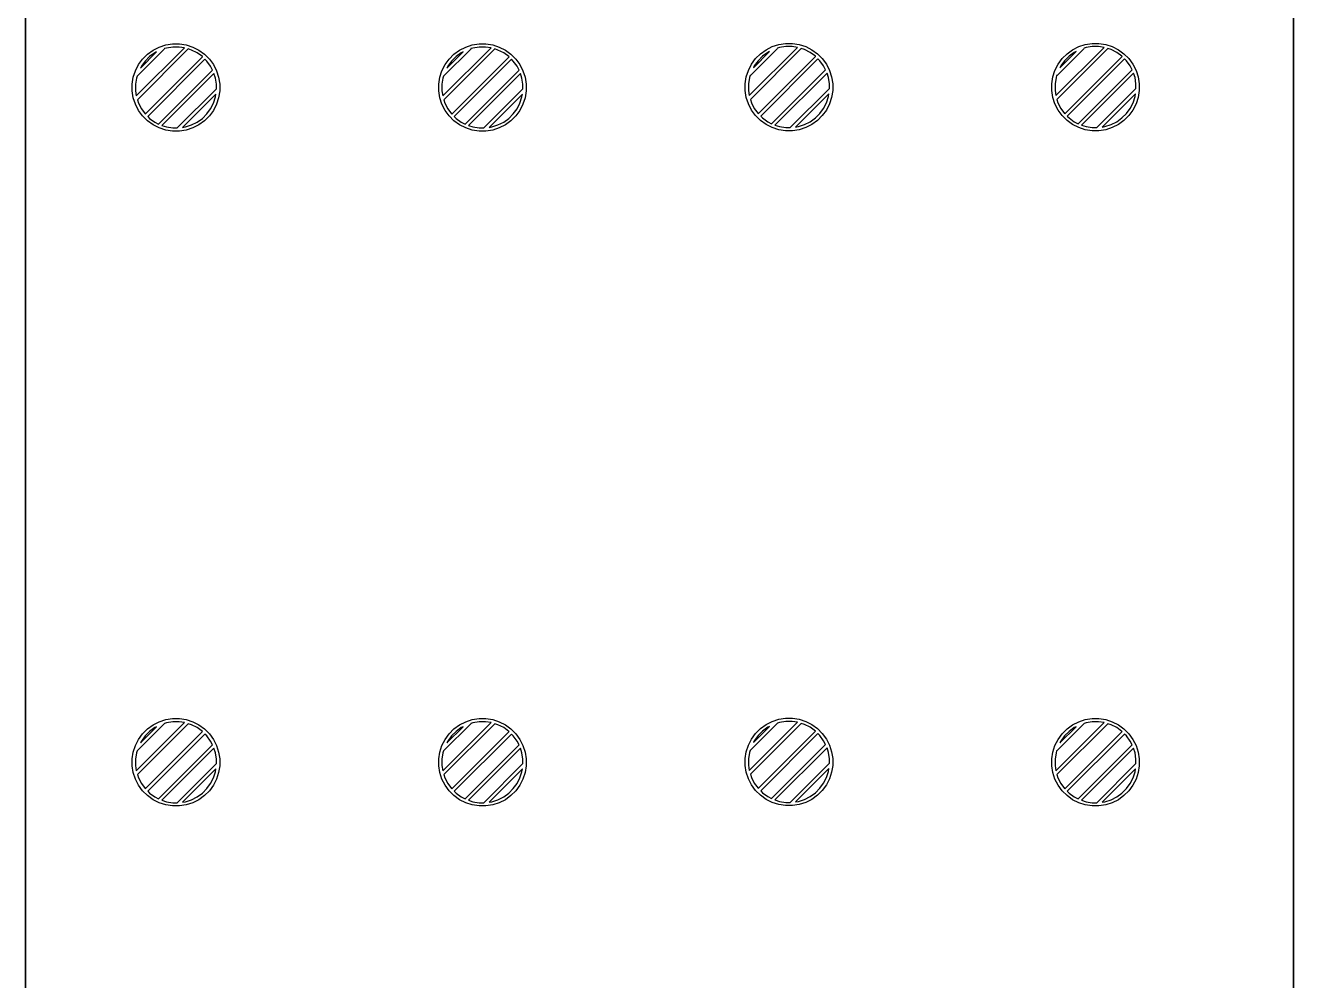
# Model space of a CAD drawing. Header units: inches. Extents: x 0 to 1.78, y -5.06 to 0.
# Drawn here: x 0.001 to 1.776, y -2.529 to -1.192 of the extents above; entities that cross this region are included whole.
import ezdxf

# ---------------------------------------------------------------- set-up
doc = ezdxf.new("R2010")
doc.units = ezdxf.units.IN
doc.header["$MEASUREMENT"] = 0
doc.layers.add('User.Drawings', color=9, linetype='CONTINUOUS', true_color=0xc2c2c2)

msp = doc.modelspace()

# ---------------------------------------------------------------- linework, layer by layer
at = {"layer": 'User.Drawings', "linetype": 'CONTINUOUS'}
for p, q in [((0.0008, -5.059), (0.0008, 0)), ((1.7765, 0), (1.7765, -5.059)), ((0.0012, -0.2366), (0.0012, -4.8224)), ((1.7761, -4.8224), (1.7761, -0.2366)), ((0.1561, -1.2905), (0.2236, -1.2232)), ((0.2289, -1.2247), (0.1576, -1.2958)), ((0.1952, -1.2249), (0.1578, -1.2623)), ((0.1796, -1.2263), (0.1882, -1.222)), ((0.1882, -1.222), (0.1973, -1.219)), ((0.1956, -1.2243), (0.1952, -1.2249)), ((0.1984, -1.2234), (0.1956, -1.2243)), ((0.1973, -1.219), (0.2068, -1.2175)), ((0.2072, -1.222), (0.1984, -1.2234)), ((0.2068, -1.2175), (0.2165, -1.2175)), ((0.2161, -1.222), (0.2072, -1.222)), ((0.2236, -1.2232), (0.2161, -1.222)), ((0.2165, -1.2175), (0.226, -1.219)), ((0.226, -1.219), (0.2352, -1.222)), ((0.2334, -1.2262), (0.2289, -1.2247)), ((0.2352, -1.222), (0.2437, -1.2263)), ((0.5853, -1.2905), (0.6528, -1.2232)), ((0.658, -1.2247), (0.5867, -1.2958)), ((0.6243, -1.2249), (0.5869, -1.2623)), ((0.6087, -1.2263), (0.6173, -1.222)), ((0.6173, -1.222), (0.6264, -1.219)), ((0.6247, -1.2243), (0.6243, -1.2249)), ((0.6275, -1.2234), (0.6247, -1.2243)), ((0.6264, -1.219), (0.636, -1.2175)), ((0.6363, -1.222), (0.6275, -1.2234)), ((0.636, -1.2175), (0.6456, -1.2175)), ((0.6452, -1.222), (0.6363, -1.222)), ((0.6528, -1.2232), (0.6452, -1.222)), ((0.6456, -1.2175), (0.6551, -1.219)), ((0.6551, -1.219), (0.6643, -1.222)), ((0.6625, -1.2262), (0.658, -1.2247)), ((0.6643, -1.222), (0.6729, -1.2263)), ((1.0144, -1.29), (1.0819, -1.2227)), ((1.0871, -1.2242), (1.0159, -1.2953)), ((1.0535, -1.2244), (1.0161, -1.2618)), ((1.0378, -1.2258), (1.0464, -1.2215)), ((1.0464, -1.2215), (1.0556, -1.2185)), ((1.0538, -1.2238), (1.0535, -1.2244)), ((1.0566, -1.2229), (1.0538, -1.2238)), ((1.0556, -1.2185), (1.0651, -1.217)), ((1.0655, -1.2215), (1.0566, -1.2229)), ((1.0651, -1.217), (1.0747, -1.217)), ((1.0744, -1.2215), (1.0655, -1.2215)), ((1.0819, -1.2227), (1.0744, -1.2215)), ((1.0747, -1.217), (1.0843, -1.2185)), ((1.0843, -1.2185), (1.0934, -1.2215)), ((1.0917, -1.2257), (1.0871, -1.2242)), ((1.0934, -1.2215), (1.102, -1.2258)), ((1.4435, -1.29), (1.5111, -1.2227)), ((1.5163, -1.2242), (1.445, -1.2953)), ((1.4826, -1.2244), (1.4452, -1.2618)), ((1.467, -1.2258), (1.4756, -1.2215)), ((1.4756, -1.2215), (1.4847, -1.2185)), ((1.483, -1.2238), (1.4826, -1.2244)), ((1.4858, -1.2229), (1.483, -1.2238)), ((1.4847, -1.2185), (1.4942, -1.217)), ((1.4946, -1.2215), (1.4858, -1.2229)), ((1.4942, -1.217), (1.5039, -1.217)), ((1.5035, -1.2215), (1.4946, -1.2215)), ((1.5111, -1.2227), (1.5035, -1.2215)), ((1.5039, -1.217), (1.5134, -1.2185)), ((1.5134, -1.2185), (1.5226, -1.2215)), ((1.5208, -1.2257), (1.5163, -1.2242)), ((1.5226, -1.2215), (1.5311, -1.2258)), ((0.1593, -1.2466), (0.165, -1.2388)), ((0.1619, -1.2515), (0.1845, -1.2289)), ((0.1684, -1.2418), (0.1632, -1.249)), ((0.165, -1.2388), (0.1718, -1.232)), ((0.1747, -1.2355), (0.1684, -1.2418)), ((0.1687, -1.3159), (0.2489, -1.2358)), ((0.1718, -1.232), (0.1796, -1.2263)), ((0.2522, -1.2391), (0.1721, -1.3193)), ((0.1819, -1.2302), (0.1747, -1.2355)), ((0.1845, -1.2289), (0.1819, -1.2302)), ((0.2414, -1.2302), (0.2334, -1.2262)), ((0.2486, -1.2355), (0.2414, -1.2302)), ((0.2437, -1.2263), (0.2515, -1.232)), ((0.2489, -1.2358), (0.2486, -1.2355)), ((0.2515, -1.232), (0.2584, -1.2388)), ((0.2549, -1.2418), (0.2522, -1.2391)), ((0.2601, -1.249), (0.2549, -1.2418)), ((0.2584, -1.2388), (0.264, -1.2466)), ((0.5884, -1.2466), (0.5941, -1.2388)), ((0.591, -1.2515), (0.6136, -1.2289)), ((0.5975, -1.2418), (0.5923, -1.249)), ((0.5941, -1.2388), (0.6009, -1.232)), ((0.6039, -1.2355), (0.5975, -1.2418)), ((0.5978, -1.3159), (0.678, -1.2358)), ((0.6009, -1.232), (0.6087, -1.2263)), ((0.6814, -1.2391), (0.6012, -1.3193)), ((0.6111, -1.2302), (0.6039, -1.2355)), ((0.6136, -1.2289), (0.6111, -1.2302)), ((0.6705, -1.2302), (0.6625, -1.2262)), ((0.6777, -1.2355), (0.6705, -1.2302)), ((0.6729, -1.2263), (0.6807, -1.232)), ((0.678, -1.2358), (0.6777, -1.2355)), ((0.6807, -1.232), (0.6875, -1.2388)), ((0.684, -1.2418), (0.6814, -1.2391)), ((0.6893, -1.249), (0.684, -1.2418)), ((0.6875, -1.2388), (0.6932, -1.2466)), ((1.0176, -1.2461), (1.0232, -1.2383)), ((1.0201, -1.251), (1.0427, -1.2284)), ((1.0267, -1.2413), (1.0214, -1.2485)), ((1.0232, -1.2383), (1.03, -1.2315)), ((1.033, -1.235), (1.0267, -1.2413)), ((1.027, -1.3154), (1.1072, -1.2353)), ((1.03, -1.2315), (1.0378, -1.2258)), ((1.1105, -1.2386), (1.0303, -1.3188)), ((1.0402, -1.2297), (1.033, -1.235)), ((1.0427, -1.2284), (1.0402, -1.2297)), ((1.0996, -1.2297), (1.0917, -1.2257)), ((1.1069, -1.235), (1.0996, -1.2297)), ((1.102, -1.2258), (1.1098, -1.2315)), ((1.1072, -1.2353), (1.1069, -1.235)), ((1.1098, -1.2315), (1.1166, -1.2383)), ((1.1132, -1.2413), (1.1105, -1.2386)), ((1.1184, -1.2485), (1.1132, -1.2413)), ((1.1166, -1.2383), (1.1223, -1.2461)), ((1.4467, -1.2461), (1.4524, -1.2383)), ((1.4493, -1.251), (1.4719, -1.2284)), ((1.4558, -1.2413), (1.4506, -1.2485)), ((1.4524, -1.2383), (1.4592, -1.2315)), ((1.4621, -1.235), (1.4558, -1.2413)), ((1.4561, -1.3154), (1.5363, -1.2353)), ((1.4592, -1.2315), (1.467, -1.2258)), ((1.5396, -1.2386), (1.4595, -1.3188)), ((1.4693, -1.2297), (1.4621, -1.235)), ((1.4719, -1.2284), (1.4693, -1.2297)), ((1.5288, -1.2297), (1.5208, -1.2257)), ((1.536, -1.235), (1.5288, -1.2297)), ((1.5311, -1.2258), (1.5389, -1.2315)), ((1.5363, -1.2353), (1.536, -1.235)), ((1.5389, -1.2315), (1.5458, -1.2383)), ((1.5423, -1.2413), (1.5396, -1.2386)), ((1.5475, -1.2485), (1.5423, -1.2413)), ((1.5458, -1.2383), (1.5514, -1.2461)), ((0.1519, -1.2644), (0.1549, -1.2552)), ((0.1549, -1.2552), (0.1593, -1.2466)), ((0.1632, -1.249), (0.1619, -1.2515)), ((0.1874, -1.33), (0.2629, -1.2544)), ((0.2649, -1.2591), (0.1921, -1.3319)), ((0.2629, -1.2544), (0.2601, -1.249)), ((0.264, -1.2466), (0.2684, -1.2552)), ((0.267, -1.2654), (0.2649, -1.2591)), ((0.2684, -1.2552), (0.2714, -1.2644)), ((0.5811, -1.2644), (0.584, -1.2552)), ((0.584, -1.2552), (0.5884, -1.2466)), ((0.5923, -1.249), (0.591, -1.2515)), ((0.6165, -1.33), (0.692, -1.2544)), ((0.694, -1.2591), (0.6212, -1.3319)), ((0.692, -1.2544), (0.6893, -1.249)), ((0.6932, -1.2466), (0.6975, -1.2552)), ((0.6961, -1.2654), (0.694, -1.2591)), ((0.6975, -1.2552), (0.7005, -1.2644)), ((1.0102, -1.2639), (1.0132, -1.2547)), ((1.0132, -1.2547), (1.0176, -1.2461)), ((1.0214, -1.2485), (1.0201, -1.251)), ((1.0456, -1.3295), (1.1212, -1.2539)), ((1.1232, -1.2586), (1.0503, -1.3314)), ((1.1212, -1.2539), (1.1184, -1.2485)), ((1.1223, -1.2461), (1.1267, -1.2547)), ((1.1252, -1.2649), (1.1232, -1.2586)), ((1.1267, -1.2547), (1.1296, -1.2639)), ((1.4393, -1.2639), (1.4423, -1.2547)), ((1.4423, -1.2547), (1.4467, -1.2461)), ((1.4506, -1.2485), (1.4493, -1.251)), ((1.4748, -1.3295), (1.5503, -1.2539)), ((1.5523, -1.2586), (1.4795, -1.3314)), ((1.5503, -1.2539), (1.5475, -1.2485)), ((1.5514, -1.2461), (1.5558, -1.2547)), ((1.5544, -1.2649), (1.5523, -1.2586)), ((1.5558, -1.2547), (1.5588, -1.2639)), ((0.1504, -1.2739), (0.1519, -1.2644)), ((0.1504, -1.2742), (0.1504, -1.2739)), ((0.1504, -1.2835), (0.1504, -1.2742)), ((0.1564, -1.2654), (0.155, -1.2742)), ((0.155, -1.2742), (0.155, -1.2832)), ((0.1573, -1.2626), (0.1564, -1.2654)), ((0.1578, -1.2623), (0.1573, -1.2626)), ((0.2683, -1.2742), (0.267, -1.2654)), ((0.2683, -1.2805), (0.2683, -1.2742)), ((0.2714, -1.2644), (0.2729, -1.2739)), ((0.2729, -1.2739), (0.2729, -1.2835)), ((0.5796, -1.2739), (0.5811, -1.2644)), ((0.5796, -1.2742), (0.5796, -1.2739)), ((0.5796, -1.2835), (0.5796, -1.2742)), ((0.5855, -1.2654), (0.5841, -1.2742)), ((0.5841, -1.2742), (0.5841, -1.2832)), ((0.5864, -1.2626), (0.5855, -1.2654)), ((0.5869, -1.2623), (0.5864, -1.2626)), ((0.6975, -1.2742), (0.6961, -1.2654)), ((0.6975, -1.2805), (0.6975, -1.2742)), ((0.7005, -1.2644), (0.702, -1.2739)), ((0.702, -1.2739), (0.702, -1.2835)), ((1.0087, -1.2734), (1.0102, -1.2639)), ((1.0087, -1.2737), (1.0087, -1.2734)), ((1.0087, -1.283), (1.0087, -1.2737)), ((1.0146, -1.2649), (1.0132, -1.2737)), ((1.0132, -1.2737), (1.0132, -1.2827)), ((1.0155, -1.2621), (1.0146, -1.2649)), ((1.0161, -1.2618), (1.0155, -1.2621)), ((1.1266, -1.2737), (1.1252, -1.2649)), ((1.1266, -1.28), (1.1266, -1.2737)), ((1.1296, -1.2639), (1.1311, -1.2734)), ((1.1311, -1.2734), (1.1311, -1.283)), ((1.4378, -1.2734), (1.4393, -1.2639)), ((1.4378, -1.2737), (1.4378, -1.2734)), ((1.4378, -1.283), (1.4378, -1.2737)), ((1.4438, -1.2649), (1.4424, -1.2737)), ((1.4424, -1.2737), (1.4424, -1.2827)), ((1.4447, -1.2621), (1.4438, -1.2649)), ((1.4452, -1.2618), (1.4447, -1.2621)), ((1.5557, -1.2737), (1.5544, -1.2649)), ((1.5557, -1.28), (1.5557, -1.2737)), ((1.5588, -1.2639), (1.5603, -1.2734)), ((1.5603, -1.2734), (1.5603, -1.283)), ((0.1519, -1.293), (0.1504, -1.2835)), ((0.1549, -1.3022), (0.1519, -1.293)), ((0.155, -1.2832), (0.1561, -1.2905)), ((0.1576, -1.2958), (0.1591, -1.3005)), ((0.2135, -1.3353), (0.2683, -1.2806)), ((0.2676, -1.2879), (0.2209, -1.3346)), ((0.2642, -1.3005), (0.267, -1.292)), ((0.267, -1.292), (0.2676, -1.2879)), ((0.2683, -1.2806), (0.2683, -1.2805)), ((0.2714, -1.293), (0.2684, -1.3022)), ((0.2729, -1.2835), (0.2714, -1.293)), ((0.5811, -1.293), (0.5796, -1.2835)), ((0.584, -1.3022), (0.5811, -1.293)), ((0.5841, -1.2832), (0.5853, -1.2905)), ((0.5867, -1.2958), (0.5882, -1.3005)), ((0.6427, -1.3353), (0.6974, -1.2806)), ((0.6967, -1.2879), (0.65, -1.3346)), ((0.6933, -1.3005), (0.6961, -1.292)), ((0.6961, -1.292), (0.6967, -1.2879)), ((0.6974, -1.2806), (0.6975, -1.2805)), ((0.7005, -1.293), (0.6975, -1.3022)), ((0.702, -1.2835), (0.7005, -1.293)), ((1.0102, -1.2925), (1.0087, -1.283)), ((1.0132, -1.3017), (1.0102, -1.2925)), ((1.0132, -1.2827), (1.0144, -1.29)), ((1.0159, -1.2953), (1.0174, -1.3)), ((1.0718, -1.3348), (1.1265, -1.2801)), ((1.1259, -1.2874), (1.0791, -1.3341)), ((1.1225, -1.3), (1.1252, -1.2915)), ((1.1252, -1.2915), (1.1259, -1.2874)), ((1.1265, -1.2801), (1.1266, -1.28)), ((1.1296, -1.2925), (1.1267, -1.3017)), ((1.1311, -1.283), (1.1296, -1.2925)), ((1.4393, -1.2925), (1.4378, -1.283)), ((1.4423, -1.3017), (1.4393, -1.2925)), ((1.4424, -1.2827), (1.4435, -1.29)), ((1.445, -1.2953), (1.4465, -1.3)), ((1.5009, -1.3348), (1.5557, -1.2801)), ((1.555, -1.2874), (1.5083, -1.3341)), ((1.5516, -1.3), (1.5544, -1.2915)), ((1.5544, -1.2915), (1.555, -1.2874)), ((1.5557, -1.2801), (1.5557, -1.28)), ((1.5588, -1.2925), (1.5558, -1.3017)), ((1.5603, -1.283), (1.5588, -1.2925)), ((0.1593, -1.3108), (0.1549, -1.3022)), ((0.1591, -1.3005), (0.1632, -1.3084)), ((0.165, -1.3186), (0.1593, -1.3108)), ((0.1632, -1.3084), (0.1684, -1.3156)), ((0.2549, -1.3156), (0.2601, -1.3084)), ((0.264, -1.3108), (0.2584, -1.3186)), ((0.2601, -1.3084), (0.2642, -1.3005)), ((0.2684, -1.3022), (0.264, -1.3108)), ((0.5884, -1.3108), (0.584, -1.3022)), ((0.5882, -1.3005), (0.5923, -1.3084)), ((0.5941, -1.3186), (0.5884, -1.3108)), ((0.5923, -1.3084), (0.5975, -1.3156)), ((0.684, -1.3156), (0.6893, -1.3084)), ((0.6932, -1.3108), (0.6875, -1.3186)), ((0.6893, -1.3084), (0.6933, -1.3005)), ((0.6975, -1.3022), (0.6932, -1.3108)), ((1.0176, -1.3103), (1.0132, -1.3017)), ((1.0174, -1.3), (1.0214, -1.3079)), ((1.0232, -1.3181), (1.0176, -1.3103)), ((1.0214, -1.3079), (1.0267, -1.3151)), ((1.1132, -1.3151), (1.1184, -1.3079)), ((1.1223, -1.3103), (1.1166, -1.3181)), ((1.1184, -1.3079), (1.1225, -1.3)), ((1.1267, -1.3017), (1.1223, -1.3103)), ((1.4467, -1.3103), (1.4423, -1.3017)), ((1.4465, -1.3), (1.4506, -1.3079)), ((1.4524, -1.3181), (1.4467, -1.3103)), ((1.4506, -1.3079), (1.4558, -1.3151)), ((1.5423, -1.3151), (1.5475, -1.3079)), ((1.5514, -1.3103), (1.5458, -1.3181)), ((1.5475, -1.3079), (1.5516, -1.3)), ((1.5558, -1.3017), (1.5514, -1.3103)), ((0.1718, -1.3254), (0.165, -1.3186)), ((0.1684, -1.3156), (0.1687, -1.3159)), ((0.1796, -1.3311), (0.1718, -1.3254)), ((0.1721, -1.3193), (0.1747, -1.3219)), ((0.1747, -1.3219), (0.1819, -1.3272)), ((0.1882, -1.3354), (0.1796, -1.3311)), ((0.1819, -1.3272), (0.1874, -1.33)), ((0.2249, -1.334), (0.2334, -1.3312)), ((0.2334, -1.3312), (0.2414, -1.3272)), ((0.2437, -1.3311), (0.2352, -1.3354)), ((0.2414, -1.3272), (0.2486, -1.3219)), ((0.2515, -1.3254), (0.2437, -1.3311)), ((0.2486, -1.3219), (0.2549, -1.3156)), ((0.2584, -1.3186), (0.2515, -1.3254)), ((0.6009, -1.3254), (0.5941, -1.3186)), ((0.5975, -1.3156), (0.5978, -1.3159)), ((0.6087, -1.3311), (0.6009, -1.3254)), ((0.6012, -1.3193), (0.6039, -1.3219)), ((0.6039, -1.3219), (0.6111, -1.3272)), ((0.6173, -1.3354), (0.6087, -1.3311)), ((0.6111, -1.3272), (0.6165, -1.33)), ((0.6541, -1.334), (0.6625, -1.3312)), ((0.6625, -1.3312), (0.6705, -1.3272)), ((0.6729, -1.3311), (0.6643, -1.3354)), ((0.6705, -1.3272), (0.6777, -1.3219)), ((0.6807, -1.3254), (0.6729, -1.3311)), ((0.6777, -1.3219), (0.684, -1.3156)), ((0.6875, -1.3186), (0.6807, -1.3254)), ((1.03, -1.3249), (1.0232, -1.3181)), ((1.0267, -1.3151), (1.027, -1.3154)), ((1.0378, -1.3306), (1.03, -1.3249)), ((1.0303, -1.3188), (1.033, -1.3214)), ((1.033, -1.3214), (1.0402, -1.3267)), ((1.0464, -1.3349), (1.0378, -1.3306)), ((1.0402, -1.3267), (1.0456, -1.3295)), ((1.0503, -1.3314), (1.0566, -1.3335)), ((1.0832, -1.3335), (1.0917, -1.3307)), ((1.0917, -1.3307), (1.0996, -1.3267)), ((1.102, -1.3306), (1.0934, -1.3349)), ((1.0996, -1.3267), (1.1069, -1.3214)), ((1.1098, -1.3249), (1.102, -1.3306)), ((1.1069, -1.3214), (1.1132, -1.3151)), ((1.1166, -1.3181), (1.1098, -1.3249)), ((1.4592, -1.3249), (1.4524, -1.3181)), ((1.4558, -1.3151), (1.4561, -1.3154)), ((1.467, -1.3306), (1.4592, -1.3249)), ((1.4595, -1.3188), (1.4621, -1.3214)), ((1.4621, -1.3214), (1.4693, -1.3267)), ((1.4756, -1.3349), (1.467, -1.3306)), ((1.4693, -1.3267), (1.4748, -1.3295)), ((1.4795, -1.3314), (1.4858, -1.3335)), ((1.5123, -1.3335), (1.5208, -1.3307)), ((1.5208, -1.3307), (1.5288, -1.3267)), ((1.5311, -1.3306), (1.5226, -1.3349)), ((1.5288, -1.3267), (1.536, -1.3214)), ((1.5389, -1.3249), (1.5311, -1.3306)), ((1.536, -1.3214), (1.5423, -1.3151)), ((1.5458, -1.3181), (1.5389, -1.3249)), ((0.1973, -1.3384), (0.1882, -1.3354)), ((0.1921, -1.3319), (0.1984, -1.334)), ((0.2068, -1.3399), (0.1973, -1.3384)), ((0.1984, -1.334), (0.2072, -1.3354)), ((0.2165, -1.3399), (0.2068, -1.3399)), ((0.2072, -1.3354), (0.2135, -1.3354)), ((0.2135, -1.3354), (0.2135, -1.3353)), ((0.226, -1.3384), (0.2165, -1.3399)), ((0.2209, -1.3346), (0.2249, -1.334)), ((0.2352, -1.3354), (0.226, -1.3384)), ((0.6264, -1.3384), (0.6173, -1.3354)), ((0.6212, -1.3319), (0.6275, -1.334)), ((0.636, -1.3399), (0.6264, -1.3384)), ((0.6275, -1.334), (0.6363, -1.3354)), ((0.6456, -1.3399), (0.636, -1.3399)), ((0.6363, -1.3354), (0.6426, -1.3354)), ((0.6426, -1.3354), (0.6427, -1.3353)), ((0.6551, -1.3384), (0.6456, -1.3399)), ((0.65, -1.3346), (0.6541, -1.334)), ((0.6643, -1.3354), (0.6551, -1.3384)), ((1.0556, -1.3379), (1.0464, -1.3349)), ((1.0651, -1.3394), (1.0556, -1.3379)), ((1.0566, -1.3335), (1.0655, -1.3349)), ((1.0747, -1.3394), (1.0651, -1.3394)), ((1.0655, -1.3349), (1.0717, -1.3349)), ((1.0717, -1.3349), (1.0718, -1.3348)), ((1.0843, -1.3379), (1.0747, -1.3394)), ((1.0791, -1.3341), (1.0832, -1.3335)), ((1.0934, -1.3349), (1.0843, -1.3379)), ((1.4847, -1.3379), (1.4756, -1.3349)), ((1.4942, -1.3394), (1.4847, -1.3379)), ((1.4858, -1.3335), (1.4946, -1.3349)), ((1.5039, -1.3394), (1.4942, -1.3394)), ((1.4946, -1.3349), (1.5009, -1.3349)), ((1.5009, -1.3349), (1.5009, -1.3348)), ((1.5134, -1.3379), (1.5039, -1.3394)), ((1.5083, -1.3341), (1.5123, -1.3335)), ((1.5226, -1.3349), (1.5134, -1.3379)), ((0.1882, -2.167), (0.1973, -2.164)), ((0.1973, -2.164), (0.2068, -2.1625)), ((0.2068, -2.1625), (0.2165, -2.1625)), ((0.2165, -2.1625), (0.226, -2.164)), ((0.226, -2.164), (0.2352, -2.167)), ((0.6173, -2.167), (0.6264, -2.164)), ((0.6264, -2.164), (0.636, -2.1625)), ((0.636, -2.1625), (0.6456, -2.1625)), ((0.6456, -2.1625), (0.6551, -2.164)), ((0.6551, -2.164), (0.6643, -2.167)), ((1.0464, -2.1665), (1.0556, -2.1635)), ((1.0556, -2.1635), (1.0651, -2.162)), ((1.0651, -2.162), (1.0747, -2.162)), ((1.0747, -2.162), (1.0843, -2.1635)), ((1.0843, -2.1635), (1.0934, -2.1665)), ((1.4756, -2.167), (1.4847, -2.164)), ((1.4847, -2.164), (1.4942, -2.1625)), ((1.4942, -2.1625), (1.5039, -2.1625)), ((1.5039, -2.1625), (1.5134, -2.164)), ((1.5134, -2.164), (1.5226, -2.167)), ((0.1561, -2.2355), (0.2236, -2.1682)), ((0.2289, -2.1697), (0.1576, -2.2408)), ((0.1952, -2.1699), (0.1578, -2.2073)), ((0.1593, -2.1916), (0.165, -2.1838)), ((0.1619, -2.1965), (0.1845, -2.1739)), ((0.165, -2.1838), (0.1718, -2.177)), ((0.1747, -2.1805), (0.1684, -2.1868)), ((0.1687, -2.2609), (0.2489, -2.1808)), ((0.1718, -2.177), (0.1796, -2.1713)), ((0.1819, -2.1752), (0.1747, -2.1805)), ((0.1796, -2.1713), (0.1882, -2.167)), ((0.1845, -2.1739), (0.1819, -2.1752)), ((0.1956, -2.1693), (0.1952, -2.1699)), ((0.1984, -2.1684), (0.1956, -2.1693)), ((0.2072, -2.167), (0.1984, -2.1684)), ((0.2161, -2.167), (0.2072, -2.167)), ((0.2236, -2.1682), (0.2161, -2.167)), ((0.2334, -2.1712), (0.2289, -2.1697)), ((0.2414, -2.1752), (0.2334, -2.1712)), ((0.2352, -2.167), (0.2437, -2.1713)), ((0.2486, -2.1805), (0.2414, -2.1752)), ((0.2437, -2.1713), (0.2515, -2.177)), ((0.2489, -2.1808), (0.2486, -2.1805)), ((0.2515, -2.177), (0.2584, -2.1838)), ((0.2584, -2.1838), (0.264, -2.1916)), ((0.5853, -2.2355), (0.6528, -2.1682)), ((0.658, -2.1697), (0.5867, -2.2408)), ((0.6243, -2.1699), (0.5869, -2.2073)), ((0.5884, -2.1916), (0.5941, -2.1838)), ((0.591, -2.1965), (0.6136, -2.1739)), ((0.5941, -2.1838), (0.6009, -2.177)), ((0.6039, -2.1805), (0.5975, -2.1868)), ((0.5978, -2.2609), (0.678, -2.1808)), ((0.6009, -2.177), (0.6087, -2.1713)), ((0.6111, -2.1752), (0.6039, -2.1805)), ((0.6087, -2.1713), (0.6173, -2.167)), ((0.6136, -2.1739), (0.6111, -2.1752)), ((0.6247, -2.1693), (0.6243, -2.1699)), ((0.6275, -2.1684), (0.6247, -2.1693)), ((0.6363, -2.167), (0.6275, -2.1684)), ((0.6452, -2.167), (0.6363, -2.167)), ((0.6528, -2.1682), (0.6452, -2.167)), ((0.6625, -2.1712), (0.658, -2.1697)), ((0.6705, -2.1752), (0.6625, -2.1712)), ((0.6643, -2.167), (0.6729, -2.1713)), ((0.6777, -2.1805), (0.6705, -2.1752)), ((0.6729, -2.1713), (0.6807, -2.177)), ((0.678, -2.1808), (0.6777, -2.1805)), ((0.6807, -2.177), (0.6875, -2.1838)), ((0.6875, -2.1838), (0.6932, -2.1916)), ((1.0144, -2.235), (1.0819, -2.1677)), ((1.0871, -2.1692), (1.0159, -2.2403)), ((1.0535, -2.1694), (1.0161, -2.2068)), ((1.0176, -2.1911), (1.0232, -2.1833)), ((1.0201, -2.196), (1.0427, -2.1734)), ((1.0232, -2.1833), (1.03, -2.1765)), ((1.033, -2.18), (1.0267, -2.1863)), ((1.027, -2.2604), (1.1072, -2.1803)), ((1.03, -2.1765), (1.0378, -2.1708)), ((1.1105, -2.1836), (1.0303, -2.2638)), ((1.0402, -2.1747), (1.033, -2.18)), ((1.0378, -2.1708), (1.0464, -2.1665)), ((1.0427, -2.1734), (1.0402, -2.1747)), ((1.0538, -2.1688), (1.0535, -2.1694)), ((1.0566, -2.1679), (1.0538, -2.1688)), ((1.0655, -2.1665), (1.0566, -2.1679)), ((1.0744, -2.1665), (1.0655, -2.1665)), ((1.0819, -2.1677), (1.0744, -2.1665)), ((1.0917, -2.1707), (1.0871, -2.1692)), ((1.0996, -2.1747), (1.0917, -2.1707)), ((1.0934, -2.1665), (1.102, -2.1708)), ((1.1069, -2.18), (1.0996, -2.1747)), ((1.102, -2.1708), (1.1098, -2.1765)), ((1.1072, -2.1803), (1.1069, -2.18)), ((1.1098, -2.1765), (1.1166, -2.1833)), ((1.1132, -2.1863), (1.1105, -2.1836)), ((1.1166, -2.1833), (1.1223, -2.1911)), ((1.4435, -2.2355), (1.5111, -2.1682)), ((1.5163, -2.1697), (1.445, -2.2408)), ((1.4826, -2.1699), (1.4452, -2.2073)), ((1.4467, -2.1916), (1.4524, -2.1838)), ((1.4493, -2.1965), (1.4719, -2.1739)), ((1.4524, -2.1838), (1.4592, -2.177)), ((1.4621, -2.1805), (1.4558, -2.1868)), ((1.4561, -2.2609), (1.5363, -2.1808)), ((1.4592, -2.177), (1.467, -2.1713)), ((1.4693, -2.1752), (1.4621, -2.1805)), ((1.467, -2.1713), (1.4756, -2.167)), ((1.4719, -2.1739), (1.4693, -2.1752)), ((1.483, -2.1693), (1.4826, -2.1699)), ((1.4858, -2.1684), (1.483, -2.1693)), ((1.4946, -2.167), (1.4858, -2.1684)), ((1.5035, -2.167), (1.4946, -2.167)), ((1.5111, -2.1682), (1.5035, -2.167)), ((1.5208, -2.1712), (1.5163, -2.1697)), ((1.5288, -2.1752), (1.5208, -2.1712)), ((1.5226, -2.167), (1.5311, -2.1713)), ((1.536, -2.1805), (1.5288, -2.1752)), ((1.5311, -2.1713), (1.5389, -2.177)), ((1.5363, -2.1808), (1.536, -2.1805)), ((1.5389, -2.177), (1.5458, -2.1838)), ((1.5458, -2.1838), (1.5514, -2.1916)), ((0.1519, -2.2094), (0.1549, -2.2002)), ((0.1549, -2.2002), (0.1593, -2.1916)), ((0.1632, -2.194), (0.1619, -2.1965)), ((0.1684, -2.1868), (0.1632, -2.194)), ((0.2522, -2.1841), (0.1721, -2.2643)), ((0.1874, -2.275), (0.2629, -2.1994)), ((0.2549, -2.1868), (0.2522, -2.1841)), ((0.2601, -2.194), (0.2549, -2.1868)), ((0.2629, -2.1994), (0.2601, -2.194)), ((0.264, -2.1916), (0.2684, -2.2002)), ((0.2684, -2.2002), (0.2714, -2.2094)), ((0.5811, -2.2094), (0.584, -2.2002)), ((0.584, -2.2002), (0.5884, -2.1916)), ((0.5923, -2.194), (0.591, -2.1965)), ((0.5975, -2.1868), (0.5923, -2.194)), ((0.6814, -2.1841), (0.6012, -2.2643)), ((0.6165, -2.275), (0.692, -2.1994)), ((0.684, -2.1868), (0.6814, -2.1841)), ((0.6893, -2.194), (0.684, -2.1868)), ((0.692, -2.1994), (0.6893, -2.194)), ((0.6932, -2.1916), (0.6975, -2.2002)), ((0.6975, -2.2002), (0.7005, -2.2094)), ((1.0102, -2.2089), (1.0132, -2.1997)), ((1.0132, -2.1997), (1.0176, -2.1911)), ((1.0214, -2.1935), (1.0201, -2.196)), ((1.0267, -2.1863), (1.0214, -2.1935)), ((1.0456, -2.2745), (1.1212, -2.1989)), ((1.1184, -2.1935), (1.1132, -2.1863)), ((1.1212, -2.1989), (1.1184, -2.1935)), ((1.1223, -2.1911), (1.1267, -2.1997)), ((1.1267, -2.1997), (1.1296, -2.2089)), ((1.4393, -2.2094), (1.4423, -2.2002)), ((1.4423, -2.2002), (1.4467, -2.1916)), ((1.4506, -2.194), (1.4493, -2.1965)), ((1.4558, -2.1868), (1.4506, -2.194)), ((1.5396, -2.1841), (1.4595, -2.2643)), ((1.4748, -2.275), (1.5503, -2.1994)), ((1.5423, -2.1868), (1.5396, -2.1841)), ((1.5475, -2.194), (1.5423, -2.1868)), ((1.5503, -2.1994), (1.5475, -2.194)), ((1.5514, -2.1916), (1.5558, -2.2002)), ((1.5558, -2.2002), (1.5588, -2.2094)), ((0.1504, -2.2189), (0.1519, -2.2094)), ((0.1504, -2.2192), (0.1504, -2.2189)), ((0.1504, -2.2285), (0.1504, -2.2192)), ((0.1564, -2.2104), (0.155, -2.2192)), ((0.155, -2.2192), (0.155, -2.2282)), ((0.1573, -2.2076), (0.1564, -2.2104)), ((0.1578, -2.2073), (0.1573, -2.2076)), ((0.2649, -2.2041), (0.1921, -2.2769)), ((0.267, -2.2104), (0.2649, -2.2041)), ((0.2683, -2.2192), (0.267, -2.2104)), ((0.2683, -2.2255), (0.2683, -2.2192)), ((0.2714, -2.2094), (0.2729, -2.2189)), ((0.2729, -2.2189), (0.2729, -2.2285)), ((0.5796, -2.2189), (0.5811, -2.2094)), ((0.5796, -2.2192), (0.5796, -2.2189)), ((0.5796, -2.2285), (0.5796, -2.2192)), ((0.5855, -2.2104), (0.5841, -2.2192)), ((0.5841, -2.2192), (0.5841, -2.2282)), ((0.5864, -2.2076), (0.5855, -2.2104)), ((0.5869, -2.2073), (0.5864, -2.2076)), ((0.694, -2.2041), (0.6212, -2.2769)), ((0.6961, -2.2104), (0.694, -2.2041)), ((0.6975, -2.2192), (0.6961, -2.2104)), ((0.6975, -2.2255), (0.6975, -2.2192)), ((0.7005, -2.2094), (0.702, -2.2189)), ((0.702, -2.2189), (0.702, -2.2285)), ((1.0087, -2.2184), (1.0102, -2.2089)), ((1.0087, -2.2187), (1.0087, -2.2184)), ((1.0087, -2.228), (1.0087, -2.2187)), ((1.0146, -2.2099), (1.0132, -2.2187)), ((1.0132, -2.2187), (1.0132, -2.2277)), ((1.0155, -2.2071), (1.0146, -2.2099)), ((1.0161, -2.2068), (1.0155, -2.2071)), ((1.1232, -2.2036), (1.0503, -2.2764)), ((1.1252, -2.2099), (1.1232, -2.2036)), ((1.1266, -2.2187), (1.1252, -2.2099)), ((1.1266, -2.225), (1.1266, -2.2187)), ((1.1296, -2.2089), (1.1311, -2.2184)), ((1.1311, -2.2184), (1.1311, -2.228)), ((1.4378, -2.2189), (1.4393, -2.2094)), ((1.4378, -2.2192), (1.4378, -2.2189)), ((1.4378, -2.2285), (1.4378, -2.2192)), ((1.4438, -2.2104), (1.4424, -2.2192)), ((1.4424, -2.2192), (1.4424, -2.2282)), ((1.4447, -2.2076), (1.4438, -2.2104)), ((1.4452, -2.2073), (1.4447, -2.2076)), ((1.5523, -2.2041), (1.4795, -2.2769)), ((1.5544, -2.2104), (1.5523, -2.2041)), ((1.5557, -2.2192), (1.5544, -2.2104)), ((1.5557, -2.2255), (1.5557, -2.2192)), ((1.5588, -2.2094), (1.5603, -2.2189)), ((1.5603, -2.2189), (1.5603, -2.2285)), ((0.1519, -2.238), (0.1504, -2.2285)), ((0.155, -2.2282), (0.1561, -2.2355)), ((0.2135, -2.2803), (0.2683, -2.2256)), ((0.2676, -2.2329), (0.2209, -2.2796)), ((0.2642, -2.2455), (0.267, -2.237)), ((0.267, -2.237), (0.2676, -2.2329)), ((0.2683, -2.2256), (0.2683, -2.2255)), ((0.2729, -2.2285), (0.2714, -2.238)), ((0.5811, -2.238), (0.5796, -2.2285)), ((0.5841, -2.2282), (0.5853, -2.2355)), ((0.6427, -2.2803), (0.6974, -2.2256)), ((0.6967, -2.2329), (0.65, -2.2796)), ((0.6933, -2.2455), (0.6961, -2.237)), ((0.6961, -2.237), (0.6967, -2.2329)), ((0.6974, -2.2256), (0.6975, -2.2255)), ((0.702, -2.2285), (0.7005, -2.238)), ((1.0102, -2.2375), (1.0087, -2.228)), ((1.0132, -2.2277), (1.0144, -2.235)), ((1.0718, -2.2798), (1.1265, -2.2251)), ((1.1259, -2.2324), (1.0791, -2.2791)), ((1.1225, -2.245), (1.1252, -2.2365)), ((1.1252, -2.2365), (1.1259, -2.2324)), ((1.1265, -2.2251), (1.1266, -2.225)), ((1.1311, -2.228), (1.1296, -2.2375)), ((1.4393, -2.238), (1.4378, -2.2285)), ((1.4424, -2.2282), (1.4435, -2.2355)), ((1.5009, -2.2803), (1.5557, -2.2256)), ((1.555, -2.2329), (1.5083, -2.2796)), ((1.5516, -2.2455), (1.5544, -2.237)), ((1.5544, -2.237), (1.555, -2.2329)), ((1.5557, -2.2256), (1.5557, -2.2255)), ((1.5603, -2.2285), (1.5588, -2.238)), ((0.1549, -2.2472), (0.1519, -2.238)), ((0.1593, -2.2558), (0.1549, -2.2472)), ((0.1576, -2.2408), (0.1591, -2.2455)), ((0.1591, -2.2455), (0.1632, -2.2534)), ((0.1632, -2.2534), (0.1684, -2.2606)), ((0.2549, -2.2606), (0.2601, -2.2534)), ((0.2601, -2.2534), (0.2642, -2.2455)), ((0.2684, -2.2472), (0.264, -2.2558)), ((0.2714, -2.238), (0.2684, -2.2472)), ((0.584, -2.2472), (0.5811, -2.238)), ((0.5884, -2.2558), (0.584, -2.2472)), ((0.5867, -2.2408), (0.5882, -2.2455)), ((0.5882, -2.2455), (0.5923, -2.2534)), ((0.5923, -2.2534), (0.5975, -2.2606)), ((0.684, -2.2606), (0.6893, -2.2534)), ((0.6893, -2.2534), (0.6933, -2.2455)), ((0.6975, -2.2472), (0.6932, -2.2558)), ((0.7005, -2.238), (0.6975, -2.2472)), ((1.0132, -2.2467), (1.0102, -2.2375)), ((1.0176, -2.2553), (1.0132, -2.2467)), ((1.0159, -2.2403), (1.0174, -2.245)), ((1.0174, -2.245), (1.0214, -2.2529)), ((1.0214, -2.2529), (1.0267, -2.2601)), ((1.1132, -2.2601), (1.1184, -2.2529)), ((1.1184, -2.2529), (1.1225, -2.245)), ((1.1267, -2.2467), (1.1223, -2.2553)), ((1.1296, -2.2375), (1.1267, -2.2467)), ((1.4423, -2.2472), (1.4393, -2.238)), ((1.4467, -2.2558), (1.4423, -2.2472)), ((1.445, -2.2408), (1.4465, -2.2455)), ((1.4465, -2.2455), (1.4506, -2.2534)), ((1.4506, -2.2534), (1.4558, -2.2606)), ((1.5423, -2.2606), (1.5475, -2.2534)), ((1.5475, -2.2534), (1.5516, -2.2455)), ((1.5558, -2.2472), (1.5514, -2.2558)), ((1.5588, -2.238), (1.5558, -2.2472)), ((0.165, -2.2636), (0.1593, -2.2558)), ((0.1718, -2.2704), (0.165, -2.2636)), ((0.1684, -2.2606), (0.1687, -2.2609)), ((0.1796, -2.2761), (0.1718, -2.2704)), ((0.1721, -2.2643), (0.1747, -2.2669)), ((0.1747, -2.2669), (0.1819, -2.2722)), ((0.1819, -2.2722), (0.1874, -2.275)), ((0.2334, -2.2762), (0.2414, -2.2722)), ((0.2414, -2.2722), (0.2486, -2.2669)), ((0.2515, -2.2704), (0.2437, -2.2761)), ((0.2486, -2.2669), (0.2549, -2.2606)), ((0.2584, -2.2636), (0.2515, -2.2704)), ((0.264, -2.2558), (0.2584, -2.2636)), ((0.5941, -2.2636), (0.5884, -2.2558)), ((0.6009, -2.2704), (0.5941, -2.2636)), ((0.5975, -2.2606), (0.5978, -2.2609)), ((0.6087, -2.2761), (0.6009, -2.2704)), ((0.6012, -2.2643), (0.6039, -2.2669)), ((0.6039, -2.2669), (0.6111, -2.2722)), ((0.6111, -2.2722), (0.6165, -2.275)), ((0.6625, -2.2762), (0.6705, -2.2722)), ((0.6705, -2.2722), (0.6777, -2.2669)), ((0.6807, -2.2704), (0.6729, -2.2761)), ((0.6777, -2.2669), (0.684, -2.2606)), ((0.6875, -2.2636), (0.6807, -2.2704)), ((0.6932, -2.2558), (0.6875, -2.2636)), ((1.0232, -2.2631), (1.0176, -2.2553)), ((1.03, -2.2699), (1.0232, -2.2631)), ((1.0267, -2.2601), (1.027, -2.2604)), ((1.0378, -2.2756), (1.03, -2.2699)), ((1.0303, -2.2638), (1.033, -2.2664)), ((1.033, -2.2664), (1.0402, -2.2717)), ((1.0402, -2.2717), (1.0456, -2.2745)), ((1.0917, -2.2757), (1.0996, -2.2717)), ((1.0996, -2.2717), (1.1069, -2.2664)), ((1.1098, -2.2699), (1.102, -2.2756)), ((1.1069, -2.2664), (1.1132, -2.2601)), ((1.1166, -2.2631), (1.1098, -2.2699)), ((1.1223, -2.2553), (1.1166, -2.2631)), ((1.4524, -2.2636), (1.4467, -2.2558)), ((1.4592, -2.2704), (1.4524, -2.2636)), ((1.4558, -2.2606), (1.4561, -2.2609)), ((1.467, -2.2761), (1.4592, -2.2704)), ((1.4595, -2.2643), (1.4621, -2.2669)), ((1.4621, -2.2669), (1.4693, -2.2722)), ((1.4693, -2.2722), (1.4748, -2.275)), ((1.5208, -2.2762), (1.5288, -2.2722)), ((1.5288, -2.2722), (1.536, -2.2669)), ((1.5389, -2.2704), (1.5311, -2.2761)), ((1.536, -2.2669), (1.5423, -2.2606)), ((1.5458, -2.2636), (1.5389, -2.2704)), ((1.5514, -2.2558), (1.5458, -2.2636)), ((0.1882, -2.2804), (0.1796, -2.2761)), ((0.1973, -2.2834), (0.1882, -2.2804)), ((0.1921, -2.2769), (0.1984, -2.279)), ((0.2068, -2.2849), (0.1973, -2.2834)), ((0.1984, -2.279), (0.2072, -2.2804)), ((0.2165, -2.2849), (0.2068, -2.2849)), ((0.2072, -2.2804), (0.2135, -2.2804)), ((0.2135, -2.2804), (0.2135, -2.2803)), ((0.226, -2.2834), (0.2165, -2.2849)), ((0.2209, -2.2796), (0.2249, -2.279)), ((0.2249, -2.279), (0.2334, -2.2762)), ((0.2352, -2.2804), (0.226, -2.2834)), ((0.2437, -2.2761), (0.2352, -2.2804)), ((0.6173, -2.2804), (0.6087, -2.2761)), ((0.6264, -2.2834), (0.6173, -2.2804)), ((0.6212, -2.2769), (0.6275, -2.279)), ((0.636, -2.2849), (0.6264, -2.2834)), ((0.6275, -2.279), (0.6363, -2.2804)), ((0.6456, -2.2849), (0.636, -2.2849)), ((0.6363, -2.2804), (0.6426, -2.2804)), ((0.6426, -2.2804), (0.6427, -2.2803)), ((0.6551, -2.2834), (0.6456, -2.2849)), ((0.65, -2.2796), (0.6541, -2.279)), ((0.6541, -2.279), (0.6625, -2.2762)), ((0.6643, -2.2804), (0.6551, -2.2834)), ((0.6729, -2.2761), (0.6643, -2.2804)), ((1.0464, -2.2799), (1.0378, -2.2756)), ((1.0556, -2.2829), (1.0464, -2.2799)), ((1.0503, -2.2764), (1.0566, -2.2785)), ((1.0651, -2.2844), (1.0556, -2.2829)), ((1.0566, -2.2785), (1.0655, -2.2799)), ((1.0747, -2.2844), (1.0651, -2.2844)), ((1.0655, -2.2799), (1.0717, -2.2799)), ((1.0717, -2.2799), (1.0718, -2.2798)), ((1.0843, -2.2829), (1.0747, -2.2844)), ((1.0791, -2.2791), (1.0832, -2.2785)), ((1.0832, -2.2785), (1.0917, -2.2757)), ((1.0934, -2.2799), (1.0843, -2.2829)), ((1.102, -2.2756), (1.0934, -2.2799)), ((1.4756, -2.2804), (1.467, -2.2761)), ((1.4847, -2.2834), (1.4756, -2.2804)), ((1.4795, -2.2769), (1.4858, -2.279)), ((1.4942, -2.2849), (1.4847, -2.2834)), ((1.4858, -2.279), (1.4946, -2.2804)), ((1.5039, -2.2849), (1.4942, -2.2849)), ((1.4946, -2.2804), (1.5009, -2.2804)), ((1.5009, -2.2804), (1.5009, -2.2803)), ((1.5134, -2.2834), (1.5039, -2.2849)), ((1.5083, -2.2796), (1.5123, -2.279)), ((1.5123, -2.279), (1.5208, -2.2762)), ((1.5226, -2.2804), (1.5134, -2.2834)), ((1.5311, -2.2761), (1.5226, -2.2804))]:
    msp.add_line(p, q, dxfattribs=at)

doc.saveas('drawing.dxf')
